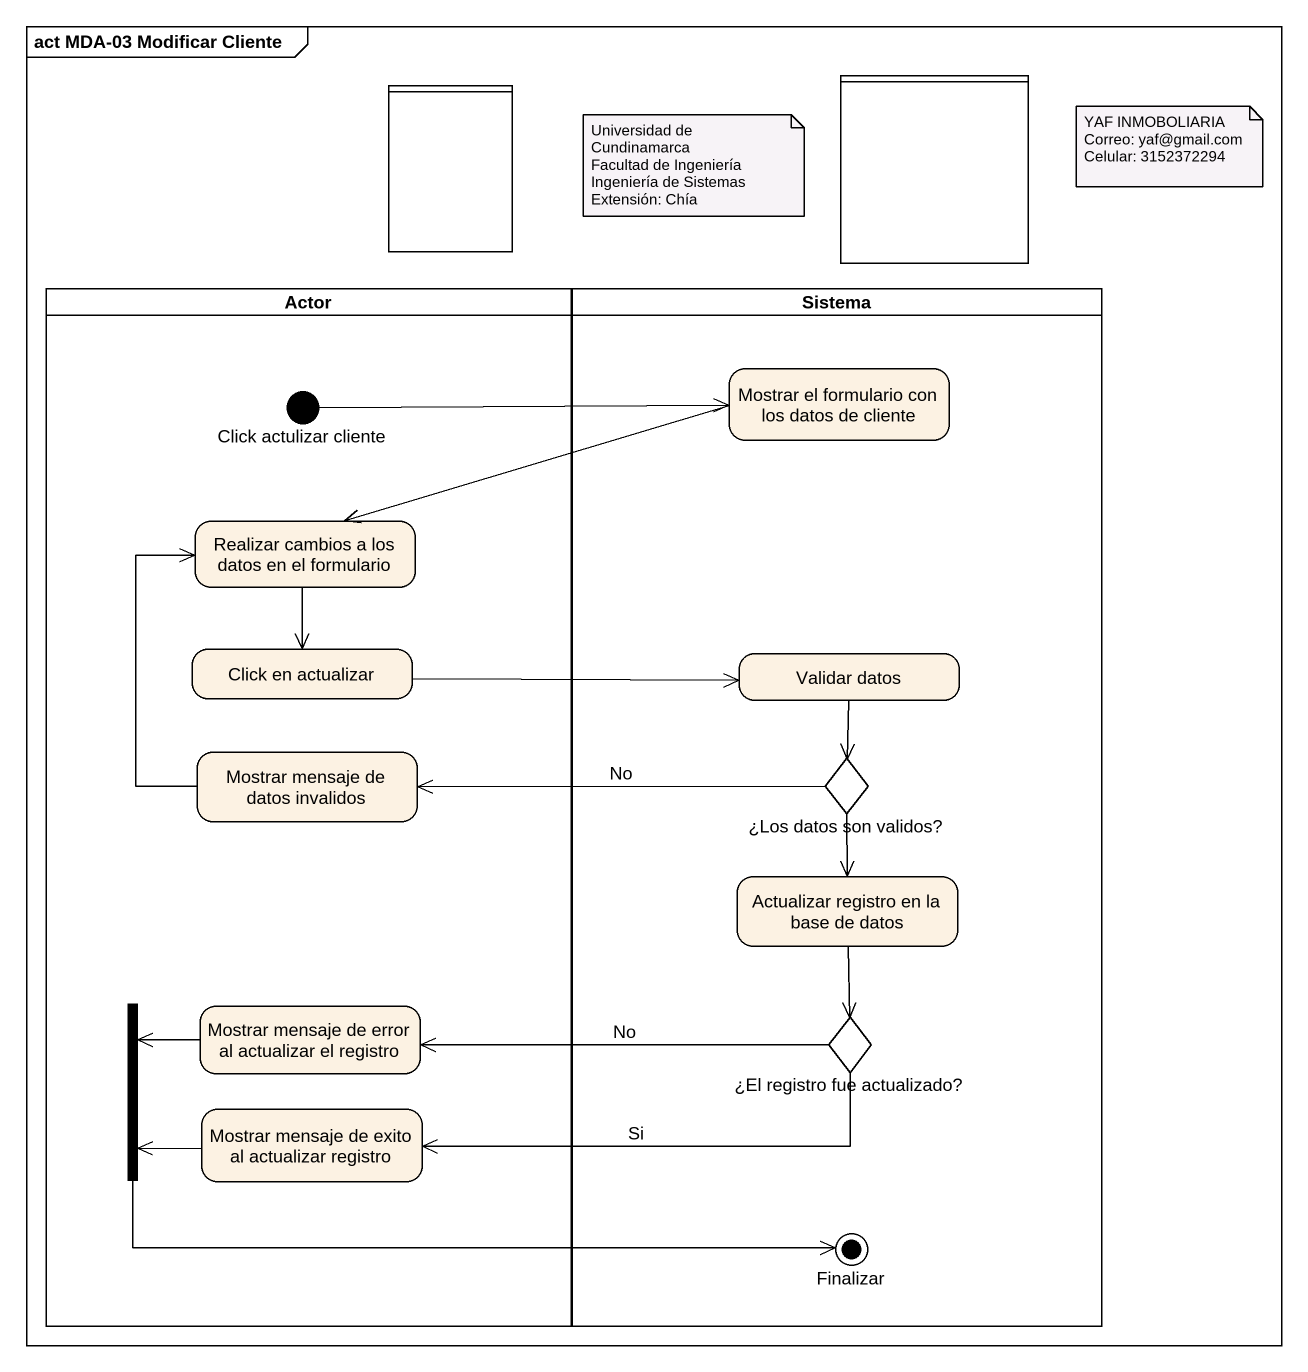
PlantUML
@startuml
mainframe act MDA-03 Modificar Cliente
hide empty description
state " " as lane1 <<partition>>
state " " as lane2 <<partition>>
state "Actor" as Actor_ <<partition>> {
  state "Click actulizar cliente" as Click_actulizar_cliente <<start>>
  state "Realizar cambios a los datos en el formulario" as Realizar_cambios_a_los
  state "Click en actualizar" as Click_en_actualizar
  state "Mostrar mensaje de datos invalidos" as Mostrar_mensaje_de_datos
  state fork1 <<join>>
  state "Mostrar mensaje de error al actualizar el registro" as Mostrar_mensaje_de_error_al
  state "Mostrar mensaje de exito al actualizar registro" as Mostrar_mensaje_de_exito_al
}
state Sistema <<partition>> {
  state "Mostrar el formulario con los datos de cliente" as Mostrar_el_formulario_con
  state "Validar datos" as Validar_datos
  state "¿Los datos son validos?" as Los_datos_son_validos <<choice>>
  state "Actualizar registro en la base de datos" as Actualizar_registro_en_la
  state "¿El registro fue actualizado?" as El_registro_fue_actualizado <<choice>>
  state Finalizar <<end>>
}
Click_actulizar_cliente -right-> Mostrar_el_formulario_con
Mostrar_el_formulario_con -left-> Realizar_cambios_a_los
Realizar_cambios_a_los --> Click_en_actualizar
Click_en_actualizar -right-> Validar_datos
Validar_datos --> Los_datos_son_validos
Mostrar_mensaje_de_datos -up-> Realizar_cambios_a_los
Los_datos_son_validos -left-> Mostrar_mensaje_de_datos : No
Los_datos_son_validos --> Actualizar_registro_en_la
Actualizar_registro_en_la --> El_registro_fue_actualizado
fork1 -right-> Finalizar
Mostrar_mensaje_de_error_al -left-> fork1
El_registro_fue_actualizado -left-> Mostrar_mensaje_de_error_al : No
El_registro_fue_actualizado -left-> Mostrar_mensaje_de_exito_al : Si
Mostrar_mensaje_de_exito_al -left-> fork1
note as N1
  Universidad de Cundinamarca
  Facultad de Ingeniería
  Ingeniería de Sistemas
  Extensión: Chía
end note
note as N2
  YAF INMOBOLIARIA
  Correo: yaf@gmail.com
  Celular: 3152372294
end note
@enduml
